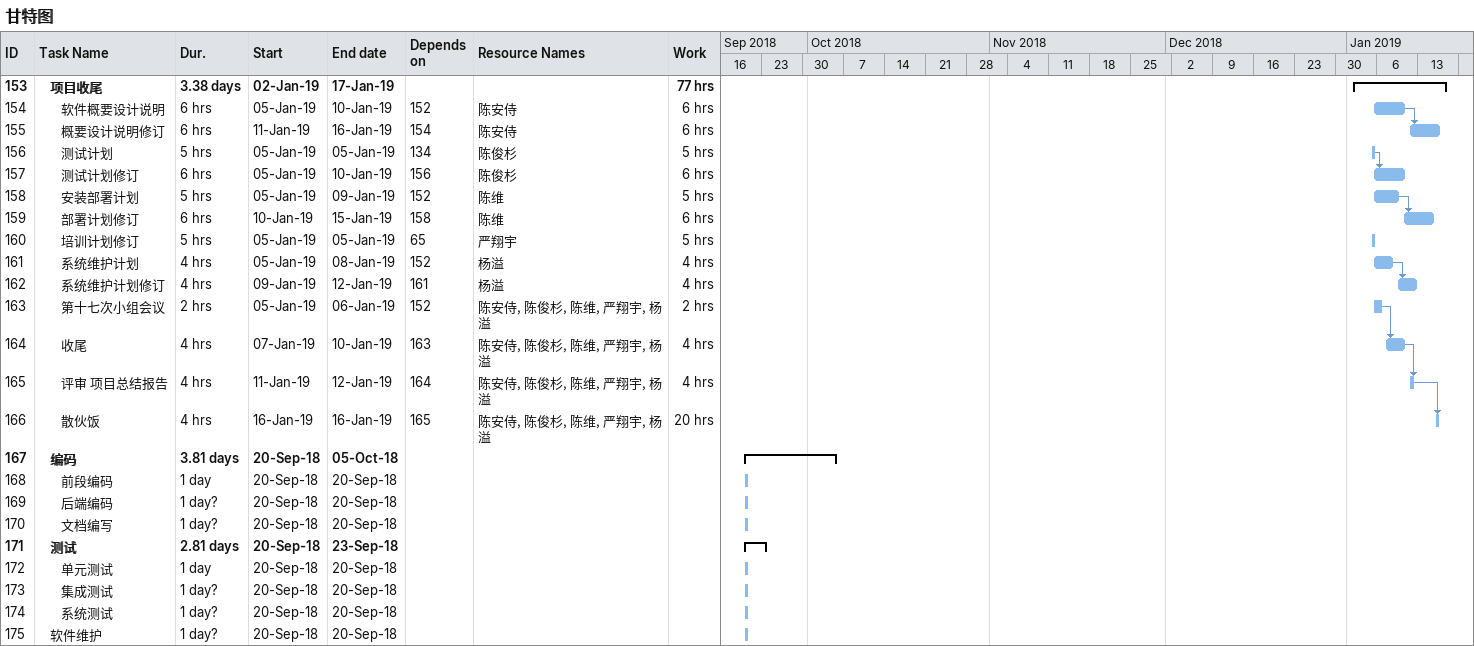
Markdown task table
甘特图

| ID | Level | Task | Duration | Start | Finish | Predecessors | Resources | Work (h) |
|---|---|---|---|---|---|---|---|---|
| 153 | 2 | **项目收尾** | 3.38d | 2019-01-02 | 2019-01-17 |  |  | 77 |
| 154 | 3 | 软件概要设计说明 | 6h | 2019-01-05 | 2019-01-10 | 152 | 陈安侍 | 6 |
| 155 | 3 | 概要设计说明修订 | 6h | 2019-01-11 | 2019-01-16 | 154 | 陈安侍 | 6 |
| 156 | 3 | 测试计划 | 5h | 2019-01-05 | 2019-01-05 | 134 | 陈俊杉 | 5 |
| 157 | 3 | 测试计划修订 | 6h | 2019-01-05 | 2019-01-10 | 156 | 陈俊杉 | 6 |
| 158 | 3 | 安装部署计划 | 5h | 2019-01-05 | 2019-01-09 | 152 | 陈维 | 5 |
| 159 | 3 | 部署计划修订 | 6h | 2019-01-10 | 2019-01-15 | 158 | 陈维 | 6 |
| 160 | 3 | 培训计划修订 | 5h | 2019-01-05 | 2019-01-05 | 65 | 严翔宇 | 5 |
| 161 | 3 | 系统维护计划 | 4h | 2019-01-05 | 2019-01-08 | 152 | 杨溢 | 4 |
| 162 | 3 | 系统维护计划修订 | 4h | 2019-01-09 | 2019-01-12 | 161 | 杨溢 | 4 |
| 163 | 3 | 第十七次小组会议 | 2h | 2019-01-05 | 2019-01-06 | 152 | 陈安侍, 陈俊杉, 陈维, 严翔宇, 杨溢 | 2 |
| 164 | 3 | 收尾 | 4h | 2019-01-07 | 2019-01-10 | 163 | 陈安侍, 陈俊杉, 陈维, 严翔宇, 杨溢 | 4 |
| 165 | 3 | 评审 项目总结报告 | 4h | 2019-01-11 | 2019-01-12 | 164 | 陈安侍, 陈俊杉, 陈维, 严翔宇, 杨溢 | 4 |
| 166 | 3 | 散伙饭 | 4h | 2019-01-16 | 2019-01-16 | 165 | 陈安侍, 陈俊杉, 陈维, 严翔宇, 杨溢 | 20 |
| 167 | 2 | **编码** | 3.81d | 2018-09-20 | 2018-10-05 |  |  |  |
| 168 | 3 | 前段编码 | 1d | 2018-09-20 | 2018-09-20 |  |  |  |
| 169 | 3 | 后端编码 | 1d? | 2018-09-20 | 2018-09-20 |  |  |  |
| 170 | 3 | 文档编写 | 1d? | 2018-09-20 | 2018-09-20 |  |  |  |
| 171 | 2 | **测试** | 2.81d | 2018-09-20 | 2018-09-23 |  |  |  |
| 172 | 3 | 单元测试 | 1d | 2018-09-20 | 2018-09-20 |  |  |  |
| 173 | 3 | 集成测试 | 1d? | 2018-09-20 | 2018-09-20 |  |  |  |
| 174 | 3 | 系统测试 | 1d? | 2018-09-20 | 2018-09-20 |  |  |  |
| 175 | 2 | 软件维护 | 1d? | 2018-09-20 | 2018-09-20 |  |  |  |
